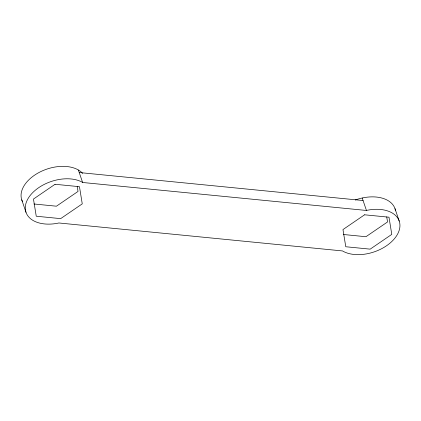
<?xml version="1.0" encoding="UTF-8"?>
<svg xmlns="http://www.w3.org/2000/svg" width="421" height="421" viewBox="0 0 421 421"><rect width="100%" height="100%" fill="white"/><g stroke="black" fill="none" stroke-linecap="round" stroke-linejoin="round"><path stroke-width="0.63" d="M355.256 200.012A33.654 21.045 -18.8 0 1 359.729 198.596L363.134 197.802A33.654 21.045 -18.8 0 1 395.44 210.295M366.454 210.468L367.365 210.232A33.654 21.045 -18.8 0 1 397.14 234.907A33.654 21.045 -18.8 0 1 343.173 251.326L342.562 250.942L58.835 222.972L57.866 223.198A33.654 21.045 -18.8 0 1 28.096 198.523A33.654 21.045 -18.8 0 1 82.058 182.104L82.611 182.482L366.454 210.468L362.223 198.033M79.227 172.536L363.065 200.522M33.943 203.985L56.425 206.201L78.027 191.434L77.201 186.345M343.468 234.502L365.944 236.718L387.546 221.946L386.72 216.857M22.392 201.401A33.654 21.045 -18.8 0 1 37.701 173.22A33.654 21.045 -18.8 0 1 77.827 169.674L79.969 171.015A33.654 21.045 -18.8 0 1 82.642 173.394M395.003 208.695L399.234 221.13M78.38 170.047L82.611 182.482M21.766 199.87L25.997 212.305M55.056 184.282L33.454 199.054L36.253 216.226L60.656 218.631L82.258 203.864L79.464 186.687L55.056 184.282M364.575 214.799L342.973 229.566L345.773 246.743L370.175 249.148L391.783 234.381L388.983 217.204L364.575 214.799"/></g></svg>
